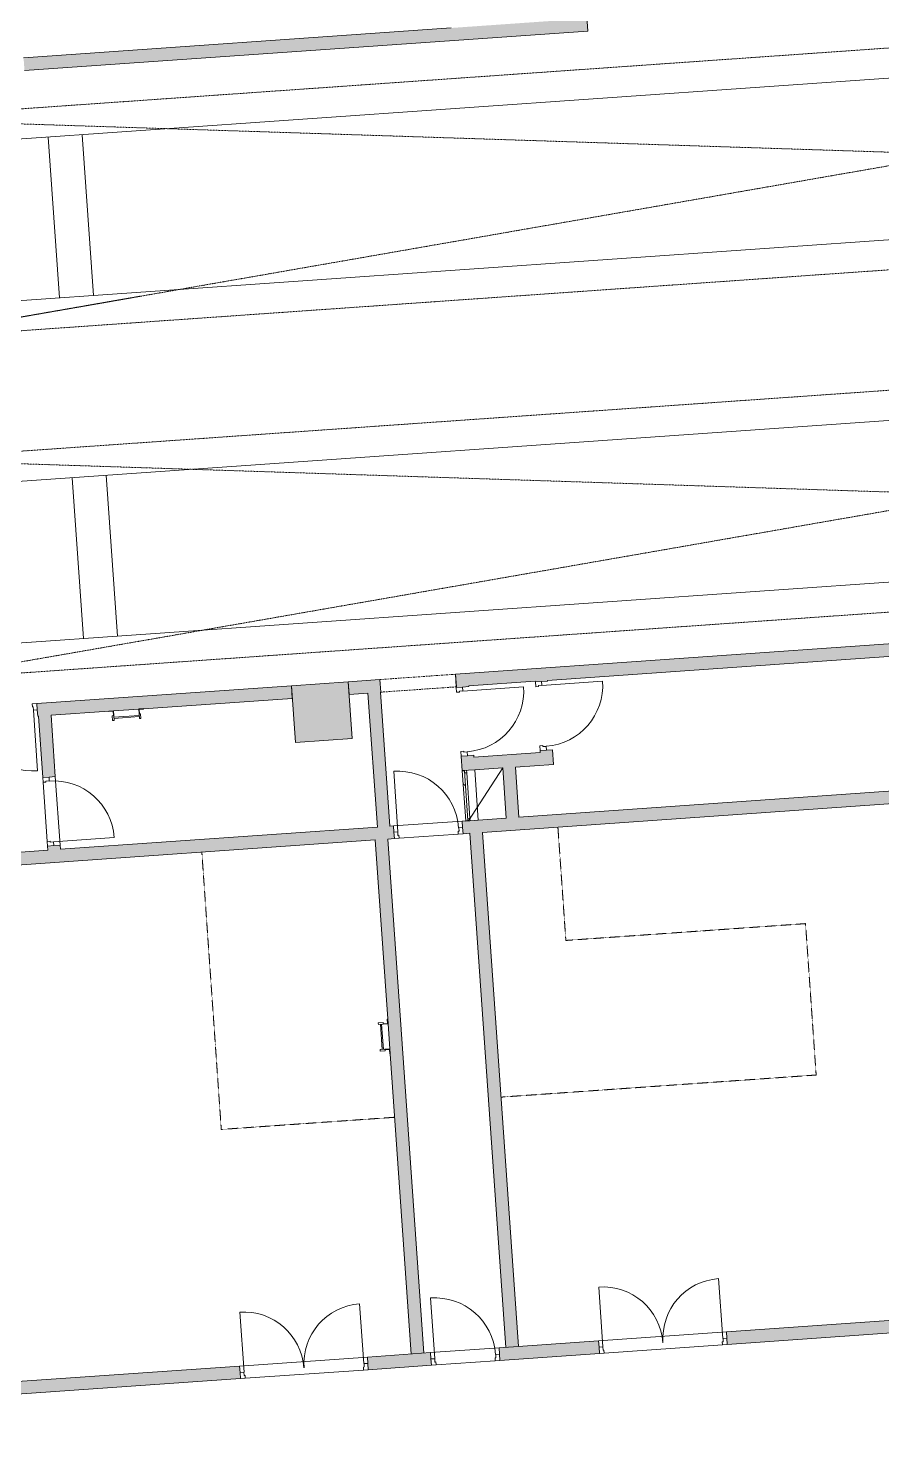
# Model space of a CAD drawing. Header units: millimetres. Extents: x 833941507 to 1669051331, y 817666127 to 1636299673.
# Drawn here: x 834426226 to 834439722, y 818048465 to 818070849 of the extents above; entities that cross this region are included whole.
import ezdxf

# ---------------------------------------------------------------- set-up
doc = ezdxf.new("R2010")
doc.units = ezdxf.units.MM
doc.header["$LTSCALE"] = 3
for name, pattern in [('3A35X-MAGP-P-MP-B02A$0$Hidden', [2.25, 1, -1.25]), ('3A35X-MAGP-P-MP-B02A$0$Long Dash', [13.5, 9, -4.5]), ('3A35X-MAGP-P-MP-B02A$0$Overhead', [1.8, 1.2, -0.6]), ('3A35X-MAGP-P-MP-B02B$0$Hidden', [2.25, 1, -1.25]), ('3A35X-MAGP-P-MP-B02B$0$Long Dash', [13.5, 9, -4.5]), ('3A35X-MAGP-P-MP-B02B$0$Overhead', [1.8, 1.2, -0.6])]:
    doc.linetypes.add(name, pattern=pattern)
for name, color, linetype, lineweight in [('3A35X-MAGP-P-MP-B02A$0$A-010-M_LINE', 252, 'Continuous', 5), ('3A35X-MAGP-P-MP-B02A$0$A-200-M_WALL_INT', 252, 'Continuous', 9), ('3A35X-MAGP-P-MP-B02A$0$A-200-M_WALL_PAT', 252, 'Continuous', 9), ('3A35X-MAGP-P-MP-B02A$0$A-230-M_FLOOR', 252, 'Continuous', 18), ('3A35X-MAGP-P-MP-B02A$0$A-314-M_WINDOW', 252, 'Continuous', 5), ('3A35X-MAGP-P-MP-B02A$0$A-325-M_DOOR', 252, 'Continuous', 5), ('3A35X-MAGP-P-MP-B02A$0$A-325-MH_DOOR', 252, '3A35X-MAGP-P-MP-B02A$0$Long Dash', 5), ('3A35X-MAGP-P-MP-B02A$0$A-770-ME_FFE_SA', 252, 'Continuous', 5), ('3A35X-MAGP-P-MP-B02A$0$S-280-M_COLUMN', 252, 'Continuous', 9), ('3A35X-MAGP-P-MP-B02A$0$Z-060-M_DETAIL', 252, 'Continuous', 5), ('3A35X-MAGP-P-MP-B02A$0$Z-060-M_MH_LINE', 252, '3A35X-MAGP-P-MP-B02A$0$Hidden', 5), ('3A35X-MAGP-P-MP-B02B$0$A-010-M_LINE', 252, 'Continuous', 5), ('3A35X-MAGP-P-MP-B02B$0$A-200-M_WALL_INT', 252, 'Continuous', 9), ('3A35X-MAGP-P-MP-B02B$0$A-200-M_WALL_PAT', 252, 'Continuous', 9), ('3A35X-MAGP-P-MP-B02B$0$A-230-M_FLOOR', 252, 'Continuous', 18), ('3A35X-MAGP-P-MP-B02B$0$A-314-M_WINDOW', 252, 'Continuous', 5), ('3A35X-MAGP-P-MP-B02B$0$A-325-M_DOOR', 252, 'Continuous', 5), ('3A35X-MAGP-P-MP-B02B$0$A-325-MH_DOOR', 252, '3A35X-MAGP-P-MP-B02B$0$Long Dash', 5), ('3A35X-MAGP-P-MP-B02B$0$A-770-ME_FFE_SA', 252, 'Continuous', 5), ('3A35X-MAGP-P-MP-B02B$0$S-280-M_COLUMN', 252, 'Continuous', 9), ('3A35X-MAGP-P-MP-B02B$0$Z-060-M_DETAIL', 252, 'Continuous', 5), ('3A35X-MAGP-P-MP-B02B$0$Z-060-M_MH_LINE', 252, '3A35X-MAGP-P-MP-B02B$0$Hidden', 5), ('UAJ-23FLOR-h', 251, 'Continuous', 9)]:
    doc.layers.add(name, color=color, linetype=linetype, lineweight=lineweight)
doc.layers.add('UAJ-00XREF', color=7, linetype='Continuous')

# ---------------------------------------------------------------- blocks, each defined once
blk = doc.blocks.new('GBP-LTC-LB01')
at = {"layer": 'UAJ-23FLOR-h'}
h = blk.add_hatch(dxfattribs=at)
h.set_pattern_fill('EARTH,_O', color=256, scale=180, angle=45)
h.set_pattern_definition([(48.9989, (834576001.8, 818046085.3), (-112.727, 1612.5107), [1143, -1143]), (48.9989, (834575678.3, 818046366.6), (-112.727, 1612.5107), [1143, -1143]), (48.9989, (834575354.8, 818046647.8), (-112.727, 1612.5107), [1143, -1143]), (138.9989, (834575340.7, 818046849.3), (-1612.5107, -112.727), [1143, -1143]), (138.9989, (834575621.9, 818047172.8), (-1612.5107, -112.727), [1143, -1143]), (138.9989, (834575903.1, 818047496.3), (-1612.5107, -112.727), [1143, -1143])])
h.paths.add_polyline_path([(834572173, 818200349), (834310584, 818182062), (834331502, 817882832), (834364940, 817885169), (834473096, 818011284), (834480534, 818020120), (834485095, 818025710), (834491376, 818033619), (834497063, 818041013), (834493146, 818043679), (834512789, 818074029), (834518712, 818083675), (834526231, 818096325), (834534646, 818111073), (834545956, 818131981), (834557205, 818154199), (834564040, 818168497), (834570941, 818183576), (834578368, 818200696)])
h.paths.add_polyline_path([(834382131, 817956470), (834418269, 817958996), (834422062, 817963856), (834428403, 817964299), (834467239, 818010696), (834466445, 818021739), (834476098, 818035709), (834485267, 818048983), (834487015, 818051460), (834497268, 818067303), (834492893, 818129890), (834448057, 818126756), (834416897, 818105052), (834382061, 818080789), (834386167, 818022059), (834377588, 818021459)], flags=16)
edge = h.paths.add_edge_path(flags=16)
edge.add_line((834540292, 818142076), (834533466, 818141614))
edge.add_line((834533466, 818141614), (834523258, 818143863))
edge.add_line((834523258, 818143863), (834525897, 818155839))
edge.add_arc((834558382, 818267025), 115835, 237.2184, 253.71313, ccw=False)
edge.add_line((834495665, 818169638), (834498268, 818132357))
edge.add_line((834498268, 818132357), (834496346, 818130135))
edge.add_line((834496346, 818130135), (834492880, 818129893))
edge.add_line((834492880, 818129893), (834494230, 818110588))
edge.add_line((834494230, 818110588), (834496326, 818110708))
edge.add_line((834496326, 818110708), (834498420, 818080754))
edge.add_line((834498420, 818080754), (834498046, 818080727))
edge.add_line((834498046, 818080727), (834498255, 818077746))
edge.add_line((834498255, 818077746), (834503061, 818078082))
edge.add_line((834503061, 818078082), (834504980, 818081212))
edge.add_line((834504980, 818081212), (834509429, 818088471))
edge.add_line((834509429, 818088471), (834515217, 818097914))
edge.add_line((834515217, 818097914), (834526067, 818116416))
edge.add_line((834526067, 818116416), (834532489, 818127889))
edge.add_line((834532489, 818127889), (834534831, 818132146))
edge.add_line((834534831, 818132146), (834540292, 818142076))
h = blk.add_hatch(dxfattribs=at)
h.set_pattern_fill('EARTH,_O', color=256, scale=180, angle=45)
h.set_pattern_definition([(45.0000001, (-1082349.7, 54794.9), (-3e-06, 1616.4461018), [1143, -1143]), (45.0000001, (-1082652.8, 55098), (-3e-06, 1616.4461018), [1143, -1143]), (45.0000001, (-1082955.9, 55401.1), (-3e-06, 1616.4461018), [1143, -1143]), (135.0000001, (-1082955.9, 55603.1), (-1616.4461018, -3e-06), [1143, -1143]), (135.0000001, (-1082652.8, 55906.2), (-1616.4461018, -3e-06), [1143, -1143]), (135.0000001, (-1082349.7, 56209.3), (-1616.4461018, -3e-06), [1143, -1143])])
h.paths.add_polyline_path([(834669469, 818015499), (834651081, 818014214), (834651091, 818014066), (834669480, 818015352)], flags=16)
edge = h.paths.add_edge_path()
edge.add_arc((834611764, 818123015), 22001, 94.0007, 118.6887)
edge.add_line((834601202, 818142316), (834593918, 818141228))
edge.add_arc((834611768, 818123014), 25503, 93.9972, 134.4213, ccw=False)
edge.add_line((834609991, 818148455), (834618164, 818149026))
edge.add_line((834618164, 818149026), (834618408, 818145535))
edge.add_line((834618408, 818145535), (834616365, 818145392))
edge.add_line((834616365, 818145392), (834616609, 818141901))
edge.add_line((834616609, 818141901), (834611622, 818141552))
edge.add_line((834611622, 818141552), (834611378, 818145043))
edge.add_line((834611378, 818145043), (834610229, 818144963))
h.paths.add_polyline_path([(834673233, 818197366), (834607546, 818192774), (834599172, 818174435), (834588349, 818152375), (834578622, 818133891), (834568418, 818115665), (834556457, 818095618), (834546606, 818080042), (834532219, 818058624), (834523692, 818046596), (834515684, 818035708), (834508244, 818025930), (834500656, 818016266), (834489787, 818002934), (834483448, 817995421), (834478638, 817989842), (834458454, 817967379), (834441506, 817949096), (834383076, 817886437), (834482027, 817893355), (834551919, 817920009), (834634905, 817930637), (834634023, 817939309), (834633770, 817941796), (834633578, 817943687), (834508697, 817930984), (834507053, 817930191), (834506409, 817939427), (834507657, 817945567), (834503417, 818006767), (834503064, 818011763), (834514053, 818025792), (834520785, 818034889), (834526319, 818042437), (834532382, 818050706), (834536346, 818056473), (834542258, 818065226), (834550406, 818077287), (834561579, 818095002), (834574523, 818117080), (834587769, 818140310), (834609774, 818143595), (834610002, 818140336), (834634253, 818142031), (834636807, 818105492), (834642791, 818105914), (834646279, 818056033), (834640293, 818055614), (834643382, 818011425), (834641138, 818011268), (834645776, 817944928), (834639048, 817944244), (834640362, 817931328), (834651070, 817932707), (834650588, 817936476), (834685106, 817940897), (834685588, 817937128), (834691374, 817937869)])
blk = doc.blocks.new('3A35X-MAGP-P-MP-B02A')
at = {"layer": '3A35X-MAGP-P-MP-B02A$0$A-200-M_WALL_PAT'}
h = blk.add_hatch(color=256, dxfattribs=at)
h.paths.add_polyline_path([(50946, 137281), (51277, 137281), (51277, 137481), (50625, 137481), (50625, 137281), (50850, 137281)], flags=0)
h.paths.add_polyline_path([(52375, 137281), (53490, 137281), (53490, 137284), (53566, 137284), (53566, 137281), (53966, 137281), (53966, 137284), (54042, 137284), (54042, 137281), (56400, 137281), (56400, 137481), (52365, 137481), (52365, 137281)], flags=0)
h.paths.add_polyline_path([(49722, 137281), (50025, 137281), (50025, 137481), (49525, 137480), (49525, 137281), (49715, 137281)], flags=0)
h.paths.add_polyline_path([(49780, 137361), (49720, 137362), (49720, 137431), (49722, 137420), (49722, 137362), (49779, 137362), (49780, 137443), (49780, 137431), (49780, 137362)], flags=0)
for points in [[(57788, 137281), (57798, 137281), (57798, 137481), (57300, 137481), (57300, 137281), (57600, 137281)], [(57800, 137281), (57803, 137281), (57803, 137481), (57798, 137480), (57798, 137281)], [(65007, 137281), (67250, 137281), (67250, 137481), (59003, 137481), (59003, 137281), (64151, 137281)], [(57750, 135156), (57800, 135156), (57800, 137281), (57600, 137281), (57600, 135156)], [(59425, 135951), (60448, 135951), (60448, 136151), (59200, 136151), (59200, 135951), (59240, 135951)], [(59644, 135156), (59844, 135156), (59844, 135951), (59644, 135951)], [(57750, 126806), (57750, 134956), (57550, 134956), (57550, 126806)], [(59050, 126806), (59250, 126806), (59250, 134956), (59050, 134956), (59050, 127606)]]:
    blk.add_hatch(color=256, dxfattribs=at).paths.add_polyline_path(points, flags=0)
h = blk.add_hatch(color=256, dxfattribs=at)
h.paths.add_polyline_path([(52375, 135156), (52575, 135156), (52575, 135221), (52375, 135221), (52375, 135164)], flags=0)
h.paths.add_polyline_path([(52475, 136309), (52575, 136309), (52575, 137281), (52375, 137281), (52375, 136309), (52422, 136309)], flags=0)
h = blk.add_hatch(color=256, dxfattribs=at)
h.paths.add_polyline_path([(59000, 135954), (59200, 135954), (59200, 136183), (59000, 136183), (59000, 136151)], flags=0)
h.paths.add_polyline_path([(59000, 137271), (59200, 137271), (59200, 137281), (59000, 137281)], flags=0)
h = blk.add_hatch(color=256, dxfattribs=at)
h.paths.add_polyline_path([(60253, 136151), (60448, 136151), (60448, 136183), (60253, 136183), (60253, 136170)], flags=0)
h.paths.add_polyline_path([(60253, 137271), (60448, 137271), (60448, 137281), (60253, 137281), (60253, 137275)], flags=0)
h = blk.add_hatch(color=256, dxfattribs=at)
h.paths.add_polyline_path([(63718, 134956), (67250, 134956), (67250, 135156), (59200, 135156), (59200, 135154), (59000, 135154), (59000, 135156), (58944, 135156), (58944, 134956), (60448, 134956)], flags=0)
h.paths.add_polyline_path([(57750, 134956), (57856, 134956), (57856, 135156), (50850, 135156), (50850, 134956), (57642, 134956)], flags=0)
h = blk.add_hatch(color=256, dxfattribs=at)
h.paths.add_polyline_path([(77025, 126606), (77025, 126806), (67250, 126806), (67250, 126606), (76613, 126606)], flags=0)
h.paths.add_polyline_path([(36600, 126606), (39380, 126606), (39380, 126806), (36600, 126806)], flags=0)
h.paths.add_polyline_path([(41606, 126606), (44830, 126606), (44830, 126806), (41606, 126806), (41606, 126706)], flags=0)
h.paths.add_polyline_path([(47600, 126606), (48121, 126606), (48121, 126806), (46856, 126806), (46856, 126606), (47400, 126606)], flags=0)
h.paths.add_polyline_path([(62677, 126606), (65450, 126606), (65450, 126806), (62547, 126806), (62547, 126606)], flags=0)
h.paths.add_polyline_path([(50650, 126606), (54830, 126606), (54830, 126806), (50850, 126806), (50850, 126706), (50650, 126706), (50650, 126806), (50147, 126806), (50147, 126606)], flags=0)
h.paths.add_polyline_path([(57750, 126606), (57856, 126606), (57856, 126806), (56856, 126806), (56856, 126606), (57550, 126606)], flags=0)
h.paths.add_polyline_path([(60521, 126606), (60521, 126806), (58944, 126806), (58944, 126606), (59425, 126606)], flags=0)
at = {"layer": '3A35X-MAGP-P-MP-B02A$0$S-280-M_COLUMN', "lineweight": 5}
blk.add_hatch(color=256, dxfattribs=at).paths.add_polyline_path([(56606, 136581), (57300, 136581), (57300, 137481), (56400, 137481), (56400, 136581)], flags=0)
at = {"layer": '3A35X-MAGP-P-MP-B02A$0$A-010-M_LINE', "linetype": '3A35X-MAGP-P-MP-B02A$0$Overhead'}
for p, q in [((54803, 130559), (54803, 134956)), ((60448, 134956), (60448, 133159)), ((60448, 133159), (64248, 133159)), ((64248, 133159), (64248, 130759)), ((59250, 130759), (64248, 130759)), ((57550, 130559), (54803, 130559))]:
    blk.add_line(p, q, dxfattribs=at)
at = {"layer": '3A35X-MAGP-P-MP-B02A$0$A-200-M_WALL_INT'}
for p, q in [((56400, 137481), (52365, 137481)), ((56400, 137281), (56400, 137481)), ((57803, 137481), (57300, 137481)), ((57300, 137481), (57300, 137281)), ((57803, 137281), (57803, 137481)), ((67450, 137481), (59003, 137481)), ((59003, 137481), (59003, 137281)), ((52365, 137381), (52365, 137281)), ((52365, 137281), (52375, 137281)), ((52375, 137281), (52375, 136309)), ((52575, 136309), (52575, 137281)), ((52575, 137281), (53490, 137281)), ((53566, 137281), (53966, 137281)), ((54042, 137281), (56400, 137281)), ((57300, 137281), (57600, 137281)), ((57600, 137281), (57600, 135156)), ((57800, 135156), (57800, 137281)), ((57800, 137281), (57803, 137281)), ((59000, 137281), (59000, 137271)), ((59003, 137281), (59000, 137281)), ((59100, 137271), (59200, 137271)), ((59200, 137271), (59200, 137281)), ((59200, 137281), (60253, 137281)), ((60253, 137281), (60253, 137271)), ((60353, 137271), (60448, 137271)), ((60448, 137271), (60448, 137281)), ((60448, 137281), (67250, 137281)), ((52475, 136309), (52575, 136309)), ((59000, 136183), (59000, 135949)), ((59200, 136183), (59100, 136183)), ((59200, 136151), (59200, 136183)), ((60253, 136151), (59200, 136151)), ((60253, 136183), (60253, 136151)), ((60448, 136183), (60353, 136183)), ((60448, 135951), (60448, 136183)), ((59000, 135954), (59200, 135954)), ((59200, 135954), (59200, 135154)), ((59200, 135951), (59644, 135951)), ((59644, 135951), (59644, 135156)), ((59844, 135951), (60448, 135951)), ((59844, 135156), (59844, 135951)), ((52375, 135221), (52375, 135156)), ((52575, 135221), (52475, 135221)), ((52575, 135156), (52575, 135221)), ((52375, 135156), (48600, 135156)), ((57600, 135156), (52575, 135156)), ((57856, 135156), (57800, 135156)), ((57856, 135056), (57856, 135156)), ((59000, 135156), (58944, 135156)), ((58944, 135156), (58944, 135056)), ((59000, 135154), (59000, 135159)), ((59200, 135154), (59000, 135154)), ((59644, 135156), (59200, 135156)), ((67250, 135156), (59844, 135156)), ((50850, 134956), (57550, 134956)), ((57550, 134956), (57550, 132117)), ((57750, 126806), (57750, 134956)), ((57750, 134956), (57856, 134956)), ((58944, 134956), (59050, 134956)), ((59050, 134956), (59050, 126806)), ((59250, 126806), (59250, 134956)), ((59250, 134956), (67250, 134956)), ((57550, 132041), (57550, 131642)), ((57550, 131565), (57550, 126806)), ((54830, 126806), (50147, 126806)), ((54830, 126706), (54830, 126806)), ((57856, 126806), (56856, 126806)), ((56856, 126806), (56856, 126706)), ((57856, 126706), (57856, 126806)), ((60521, 126806), (58944, 126806)), ((58944, 126806), (58944, 126706)), ((60521, 126706), (60521, 126806)), ((65350, 126806), (62547, 126806)), ((62547, 126806), (62547, 126706)), ((50147, 126606), (54830, 126606)), ((56856, 126606), (57856, 126606)), ((58944, 126606), (60521, 126606)), ((62547, 126606), (65450, 126606))]:
    blk.add_line(p, q, dxfattribs=at)
at = {"layer": '3A35X-MAGP-P-MP-B02A$0$A-230-M_FLOOR'}
for p, q in [((59000, 137281), (59000, 137481)), ((59000, 137481), (59003, 137481)), ((52375, 135296), (52375, 136234)), ((52575, 136309), (52575, 135221)), ((57856, 135156), (58944, 135156)), ((58869, 134956), (57931, 134956)), ((54830, 126806), (56856, 126806)), ((57856, 126806), (58944, 126806)), ((60521, 126806), (62547, 126806)), ((56781, 126606), (54905, 126606)), ((58869, 126606), (57931, 126606)), ((62472, 126606), (60596, 126606))]:
    blk.add_line(p, q, dxfattribs=at)
at = {"layer": '3A35X-MAGP-P-MP-B02A$0$A-314-M_WINDOW', "lineweight": 18}
for p, q in [((59000, 135949), (59000, 135159)), ((59035, 135949), (59000, 135949)), ((59035, 135954), (59035, 135914)), ((59035, 135159), (59035, 135949)), ((59035, 135914), (59070, 135914)), ((59070, 135914), (59070, 135954)), ((59000, 135159), (59035, 135159)), ((59070, 135194), (59035, 135194)), ((59035, 135194), (59035, 135154)), ((59070, 135154), (59070, 135194))]:
    blk.add_line(p, q, dxfattribs=at)
at = {"layer": '3A35X-MAGP-P-MP-B02A$0$A-314-M_WINDOW'}
for p, q in [((59070, 135914), (59070, 135194)), ((59035, 135709), (59000, 135744))]:
    blk.add_line(p, q, dxfattribs=at)
at = {"layer": '3A35X-MAGP-P-MP-B02A$0$A-325-M_DOOR', "lineweight": 9}
for p, q in [((52365, 137481), (52290, 137481)), ((52290, 137481), (52290, 137434)), ((52365, 137381), (52365, 137481)), ((52290, 137434), (52305, 137434)), ((52305, 137434), (52305, 137381)), ((52305, 137381), (52365, 137381)), ((59100, 137271), (59000, 137271)), ((59000, 137271), (59000, 137196)), ((59100, 137211), (59100, 137271)), ((60353, 137271), (60253, 137271)), ((60253, 137271), (60253, 137196)), ((60353, 137211), (60353, 137271)), ((59000, 137196), (59047, 137196)), ((59047, 137196), (59047, 137211)), ((59047, 137211), (59100, 137211)), ((60253, 137196), (60300, 137196)), ((60300, 137196), (60300, 137211)), ((60300, 137211), (60353, 137211)), ((52375, 136309), (52475, 136309)), ((52375, 136234), (52375, 136309)), ((52422, 136234), (52375, 136234)), ((52422, 136249), (52422, 136234)), ((52475, 136249), (52422, 136249)), ((52475, 136309), (52475, 136249)), ((59047, 136258), (59000, 136258)), ((59000, 136258), (59000, 136183)), ((59000, 136183), (59100, 136183)), ((59047, 136243), (59047, 136258)), ((59100, 136243), (59047, 136243)), ((59100, 136183), (59100, 136243)), ((60300, 136258), (60253, 136258)), ((60253, 136258), (60253, 136183)), ((60253, 136183), (60353, 136183)), ((60300, 136243), (60300, 136258)), ((60353, 136243), (60300, 136243)), ((60353, 136183), (60353, 136243)), ((52375, 135296), (52422, 135296)), ((52375, 135221), (52375, 135296)), ((52475, 135221), (52375, 135221)), ((52422, 135296), (52422, 135281)), ((52422, 135281), (52475, 135281)), ((52475, 135281), (52475, 135221)), ((57916, 135056), (57856, 135056)), ((57856, 135056), (57856, 134956)), ((57916, 135003), (57916, 135056)), ((57931, 135003), (57916, 135003)), ((57931, 134956), (57931, 135003)), ((58869, 135003), (58869, 134956)), ((58884, 135003), (58869, 135003)), ((58944, 135056), (58884, 135056)), ((58884, 135056), (58884, 135003)), ((58944, 134956), (58944, 135056)), ((57856, 134956), (57931, 134956)), ((58869, 134956), (58944, 134956)), ((54830, 126706), (54890, 126706)), ((54830, 126606), (54830, 126706)), ((54890, 126706), (54890, 126653)), ((56796, 126706), (56856, 126706)), ((56796, 126653), (56796, 126706)), ((56856, 126706), (56856, 126606)), ((57916, 126706), (57856, 126706)), ((57856, 126706), (57856, 126606)), ((57916, 126653), (57916, 126706)), ((58944, 126706), (58884, 126706)), ((58884, 126706), (58884, 126653)), ((58944, 126606), (58944, 126706)), ((60581, 126706), (60521, 126706)), ((60521, 126706), (60521, 126606)), ((60581, 126653), (60581, 126706)), ((62547, 126706), (62487, 126706)), ((62487, 126706), (62487, 126653)), ((62547, 126606), (62547, 126706)), ((54905, 126606), (54830, 126606)), ((54890, 126653), (54905, 126653)), ((54905, 126653), (54905, 126606)), ((56781, 126606), (56781, 126653)), ((56781, 126653), (56796, 126653)), ((56856, 126606), (56781, 126606)), ((57856, 126606), (57931, 126606)), ((57931, 126653), (57916, 126653)), ((57931, 126606), (57931, 126653)), ((58869, 126653), (58869, 126606)), ((58884, 126653), (58869, 126653)), ((58869, 126606), (58944, 126606)), ((60521, 126606), (60596, 126606)), ((60596, 126653), (60581, 126653)), ((60596, 126606), (60596, 126653)), ((62472, 126653), (62472, 126606)), ((62487, 126653), (62472, 126653)), ((62472, 126606), (62547, 126606))]:
    blk.add_line(p, q, dxfattribs=at)
at = {"layer": '3A35X-MAGP-P-MP-B02A$0$A-325-M_DOOR'}
for p, q in [((52302, 137381), (52302, 136419)), ((59100, 137208), (60062, 137208)), ((60353, 137208), (61315, 137208)), ((57919, 135056), (57919, 136018)), ((52475, 135284), (53437, 135284)), ((54893, 126706), (54893, 127655)), ((56793, 126706), (56793, 127655)), ((57919, 126706), (57919, 127668)), ((60584, 126706), (60584, 127655)), ((62484, 126706), (62484, 127655))]:
    blk.add_line(p, q, dxfattribs=at)
for centre, radius, start, end in [((52302, 137381), 962, 180, 270), ((59100, 137208), 962, 270, 0), ((60353, 137208), 962, 270, 0), ((52475, 135284), 962, 0, 90), ((57919, 135056), 962, 0, 90), ((54893, 126706), 949, 0, 90), ((56793, 126706), 949, 90, 180), ((57919, 126706), 962, 0, 90), ((60584, 126706), 949, 0, 90), ((62484, 126706), 949, 90, 180)]:
    blk.add_arc(centre, radius, start, end, dxfattribs=at)
at = {"layer": '3A35X-MAGP-P-MP-B02A$0$A-325-MH_DOOR'}
for p, q in [((59003, 137481), (57803, 137481)), ((59003, 137281), (57803, 137281))]:
    blk.add_line(p, q, dxfattribs=at)
at = {"layer": '3A35X-MAGP-P-MP-B02A$0$A-770-ME_FFE_SA'}
for p, q in [((53566, 137284), (53490, 137284)), ((53490, 137284), (53490, 137277)), ((53490, 137277), (53560, 137277)), ((53560, 137277), (53560, 137207)), ((53566, 137207), (53566, 137284)), ((53966, 137284), (53966, 137207)), ((54042, 137284), (53966, 137284)), ((53972, 137207), (53972, 137277)), ((53972, 137277), (54042, 137277)), ((54042, 137277), (54042, 137284)), ((53541, 137207), (53566, 137207)), ((53541, 137131), (53541, 137207)), ((53566, 137131), (53541, 137131)), ((53566, 137207), (53566, 137131)), ((53566, 137182), (53966, 137182)), ((53966, 137163), (53566, 137163)), ((53966, 137207), (53991, 137207)), ((53966, 137131), (53966, 137207)), ((53991, 137131), (53966, 137131)), ((53991, 137207), (53991, 137131)), ((57398, 132041), (57398, 132066)), ((57398, 132066), (57474, 132066)), ((57474, 132066), (57474, 132041)), ((57550, 132117), (57544, 132117)), ((57544, 132117), (57544, 132047)), ((57550, 132041), (57550, 132117)), ((57474, 132041), (57398, 132041)), ((57430, 131642), (57430, 132041)), ((57449, 132041), (57449, 131642)), ((57544, 132047), (57474, 132047)), ((57474, 132041), (57550, 132041)), ((57398, 131616), (57398, 131642)), ((57398, 131642), (57474, 131642)), ((57550, 131642), (57474, 131642)), ((57474, 131642), (57474, 131616)), ((57474, 131635), (57544, 131635)), ((57544, 131635), (57544, 131565)), ((57550, 131565), (57550, 131642)), ((57474, 131616), (57398, 131616)), ((57544, 131565), (57550, 131565))]:
    blk.add_line(p, q, dxfattribs=at)
at = {"layer": '3A35X-MAGP-P-MP-B02A$0$S-280-M_COLUMN', "lineweight": 13}
for p, q in [((57300, 137481), (56400, 137481)), ((56400, 137481), (56400, 136581)), ((57300, 136581), (57300, 137481)), ((56400, 136581), (57300, 136581))]:
    blk.add_line(p, q, dxfattribs=at)
at = {"layer": '3A35X-MAGP-P-MP-B02A$0$Z-060-M_DETAIL'}
for p, q in [((50900, 141006), (67400, 141006)), ((53170, 138456), (53170, 141006)), ((53710, 138456), (53710, 141006)), ((67400, 138456), (50900, 138456)), ((59044, 135154), (59644, 135954))]:
    blk.add_line(p, q, dxfattribs=at)
at = {"layer": '3A35X-MAGP-P-MP-B02A$0$Z-060-M_MH_LINE'}
for p, q in [((54440, 143792), (50450, 143381)), ((67450, 143381), (50450, 143381)), ((50450, 141481), (67450, 139731)), ((50450, 141481), (67450, 141481)), ((67450, 139731), (50450, 137981)), ((67450, 137981), (50450, 137981))]:
    blk.add_line(p, q, dxfattribs=at)
blk = doc.blocks.new('3A35X-MAGP-P-MP-B02B')
at = {"layer": '3A35X-MAGP-P-MP-B02B$0$A-200-M_WALL_PAT'}
h = blk.add_hatch(color=256, dxfattribs=at)
h.paths.add_polyline_path([(57906, 147481), (61800, 147481), (61800, 147681), (52870, 147681), (52870, 147481), (57900, 147481)], flags=0)
h.paths.add_polyline_path([(50537, 147481), (50844, 147481), (50844, 147681), (50262, 147681), (50450, 147481)], flags=0)
h = blk.add_hatch(color=256, dxfattribs=at)
h.paths.add_polyline_path([(52365, 137281), (53490, 137281), (53490, 137284), (53566, 137284), (53566, 137281), (53966, 137281), (53966, 137284), (54042, 137284), (54042, 137281), (56400, 137281), (56400, 137481), (52365, 137481), (52365, 137381)], flags=0)
h.paths.add_polyline_path([(50946, 137281), (51277, 137281), (51277, 137481), (50625, 137481), (50625, 137281), (50850, 137281)], flags=0)
h.paths.add_polyline_path([(49525, 137281), (50025, 137281), (50025, 137481), (49525, 137480), (49525, 137431)], flags=0)
h.paths.add_polyline_path([(49779, 137361), (49720, 137362), (49720, 137431), (49722, 137420), (49722, 137362), (49779, 137362), (49780, 137443), (49780, 137431), (49780, 137361)], flags=0)
for points in [[(57774, 137281), (57798, 137281), (57798, 137481), (57300, 137481), (57300, 137281), (57600, 137281)], [(57800, 137281), (57803, 137281), (57803, 137481), (57798, 137480), (57798, 137281)], [(60253, 137281), (67250, 137281), (67250, 137481), (59003, 137481), (59003, 137281), (59460, 137281)], [(57800, 135156), (57800, 137281), (57600, 137281), (57600, 135156), (57788, 135156)], [(59644, 135951), (60448, 135951), (60448, 136151), (59200, 136151), (59202, 135951), (59240, 135951)], [(59844, 135156), (59844, 135951), (59644, 135951), (59644, 135156)], [(57750, 126806), (57750, 134956), (57550, 134956), (57550, 126806)], [(59050, 126806), (59250, 126806), (59250, 134956), (59050, 134956), (59050, 127606)]]:
    blk.add_hatch(color=256, dxfattribs=at).paths.add_polyline_path(points, flags=0)
h = blk.add_hatch(color=256, dxfattribs=at)
h.paths.add_polyline_path([(52575, 135156), (52575, 135221), (52375, 135221), (52375, 135156)], flags=0)
h.paths.add_polyline_path([(52475, 136309), (52575, 136309), (52575, 137281), (52375, 137281), (52375, 136309), (52422, 136309)], flags=0)
h = blk.add_hatch(color=256, dxfattribs=at)
h.paths.add_polyline_path([(59000, 135954), (59200, 135954), (59200, 136183), (59000, 136183), (59000, 136151)], flags=0)
h.paths.add_polyline_path([(59200, 137271), (59200, 137281), (59000, 137281), (59002, 137271), (59100, 137271)], flags=0)
h = blk.add_hatch(color=256, dxfattribs=at)
h.paths.add_polyline_path([(60448, 136151), (60448, 136183), (60253, 136183), (60253, 136151)], flags=0)
h.paths.add_polyline_path([(60253, 137271), (60448, 137271), (60448, 137281), (60253, 137281), (60253, 137275)], flags=0)
h = blk.add_hatch(color=256, dxfattribs=at)
h.paths.add_polyline_path([(67250, 134956), (67250, 135156), (59200, 135156), (59200, 135154), (59000, 135154), (59000, 135156), (58944, 135156), (58944, 134956), (66734, 134956)], flags=0)
h.paths.add_polyline_path([(57856, 134956), (57856, 135156), (50850, 135156), (50850, 134956), (57800, 134956)], flags=0)
h = blk.add_hatch(color=256, dxfattribs=at)
h.paths.add_polyline_path([(77025, 126606), (77025, 126806), (67250, 126806), (67250, 126606), (76172, 126606)], flags=0)
h.paths.add_polyline_path([(37162, 126606), (39380, 126606), (39380, 126806), (36600, 126806), (36600, 126606)], flags=0)
h.paths.add_polyline_path([(43000, 126606), (44830, 126606), (44830, 126806), (41606, 126806), (41606, 126606), (42800, 126606)], flags=0)
h.paths.add_polyline_path([(48121, 126606), (48121, 126806), (46856, 126806), (46856, 126606), (47600, 126606)], flags=0)
h.paths.add_polyline_path([(60521, 126606), (60521, 126806), (58944, 126806), (58944, 126606), (59250, 126606)], flags=0)
h.paths.add_polyline_path([(50772, 126606), (54830, 126606), (54830, 126806), (50850, 126806), (50850, 126706), (50650, 126706), (50650, 126806), (50147, 126806), (50147, 126606), (50650, 126606)], flags=0)
h.paths.add_polyline_path([(57750, 126606), (57856, 126606), (57856, 126806), (56856, 126806), (56856, 126606), (57550, 126606)], flags=0)
h.paths.add_polyline_path([(65450, 126606), (65450, 126806), (62547, 126806), (62547, 126606), (65350, 126606)], flags=0)
at = {"layer": '3A35X-MAGP-P-MP-B02B$0$A-314-M_WINDOW'}
h = blk.add_hatch(dxfattribs=at)
h.set_pattern_fill('FP_7', color=256, angle=90, style=0, pattern_type=2)
h.set_pattern_definition([(45, (6e-05, 0.0002), (-1391.035, 1391.035), []), (135, (6e-05, 0.0002), (-1391.035, -1391.035), [])])
h.paths.add_polyline_path([(59000, 135159), (59035, 135159), (59035, 135949), (59000, 135949), (59000, 135328)], flags=0)
at = {"layer": '3A35X-MAGP-P-MP-B02B$0$S-280-M_COLUMN', "lineweight": 5}
blk.add_hatch(color=256, dxfattribs=at).paths.add_polyline_path([(56606, 136581), (57300, 136581), (57300, 137481), (56400, 137481), (56400, 136581)], flags=0)
at = {"layer": '3A35X-MAGP-P-MP-B02B$0$A-010-M_LINE', "linetype": '3A35X-MAGP-P-MP-B02B$0$Overhead'}
for p, q in [((54803, 130559), (54803, 134956)), ((60448, 134956), (60448, 133159)), ((60448, 133159), (64248, 133159)), ((64248, 133159), (64248, 130759)), ((59250, 130759), (64248, 130759)), ((57550, 130559), (54803, 130559))]:
    blk.add_line(p, q, dxfattribs=at)
at = {"layer": '3A35X-MAGP-P-MP-B02B$0$A-200-M_WALL_INT'}
for p, q in [((61800, 147481), (61800, 151331)), ((59650, 147681), (52870, 147681)), ((52870, 147481), (61800, 147481)), ((56400, 137481), (52365, 137481)), ((56400, 137281), (56400, 137481)), ((57803, 137481), (57300, 137481)), ((57300, 137481), (57300, 137281)), ((57803, 137281), (57803, 137481)), ((67450, 137481), (59003, 137481)), ((59003, 137481), (59003, 137281)), ((52365, 137381), (52365, 137281)), ((52365, 137281), (52375, 137281)), ((52375, 137281), (52375, 136309)), ((52575, 136309), (52575, 137281)), ((52575, 137281), (53490, 137281)), ((53566, 137281), (53966, 137281)), ((54042, 137281), (56400, 137281)), ((57300, 137281), (57600, 137281)), ((57600, 137281), (57600, 135156)), ((57800, 135156), (57800, 137281)), ((57800, 137281), (57803, 137281)), ((59000, 137281), (59000, 137271)), ((59003, 137281), (59000, 137281)), ((59100, 137271), (59200, 137271)), ((59200, 137271), (59200, 137281)), ((59200, 137281), (60253, 137281)), ((60253, 137281), (60253, 137271)), ((60353, 137271), (60448, 137271)), ((60448, 137271), (60448, 137281)), ((60448, 137281), (67250, 137281)), ((52475, 136309), (52575, 136309)), ((59000, 136183), (59000, 135949)), ((59200, 136183), (59100, 136183)), ((59200, 136151), (59200, 136183)), ((60253, 136151), (59200, 136151)), ((60253, 136183), (60253, 136151)), ((60448, 136183), (60353, 136183)), ((60448, 135951), (60448, 136183)), ((59000, 135954), (59200, 135954)), ((59200, 135954), (59200, 135154)), ((59200, 135951), (59644, 135951)), ((59644, 135951), (59644, 135156)), ((59844, 135951), (60448, 135951)), ((59844, 135156), (59844, 135951)), ((52375, 135221), (52375, 135156)), ((52575, 135221), (52475, 135221)), ((52575, 135156), (52575, 135221)), ((52375, 135156), (48600, 135156)), ((57600, 135156), (52575, 135156)), ((57856, 135156), (57800, 135156)), ((57856, 135056), (57856, 135156)), ((59000, 135156), (58944, 135156)), ((58944, 135156), (58944, 135056)), ((59000, 135154), (59000, 135159)), ((59200, 135154), (59000, 135154)), ((59644, 135156), (59200, 135156)), ((67250, 135156), (59844, 135156)), ((50850, 134956), (57550, 134956)), ((57550, 134956), (57550, 132117)), ((57750, 126806), (57750, 134956)), ((57750, 134956), (57856, 134956)), ((58944, 134956), (59050, 134956)), ((59050, 134956), (59050, 126806)), ((59250, 126806), (59250, 134956)), ((59250, 134956), (67250, 134956)), ((57550, 132041), (57550, 131642)), ((57550, 131565), (57550, 126806)), ((54830, 126806), (50147, 126806)), ((54830, 126706), (54830, 126806)), ((57856, 126806), (56856, 126806)), ((56856, 126806), (56856, 126706)), ((57856, 126706), (57856, 126806)), ((60521, 126806), (58944, 126806)), ((58944, 126806), (58944, 126706)), ((60521, 126706), (60521, 126806)), ((65350, 126806), (62547, 126806)), ((62547, 126806), (62547, 126706)), ((50147, 126606), (54830, 126606)), ((56856, 126606), (57856, 126606)), ((58944, 126606), (60521, 126606)), ((62547, 126606), (65450, 126606))]:
    blk.add_line(p, q, dxfattribs=at)
at = {"layer": '3A35X-MAGP-P-MP-B02B$0$A-230-M_FLOOR'}
for p, q in [((59000, 137281), (59000, 137481)), ((59000, 137481), (59003, 137481)), ((52375, 135296), (52375, 136234)), ((52575, 136309), (52575, 135221)), ((57856, 135156), (58944, 135156)), ((58869, 134956), (57931, 134956)), ((54830, 126806), (56856, 126806)), ((57856, 126806), (58944, 126806)), ((60521, 126806), (62547, 126806)), ((56781, 126606), (54905, 126606)), ((58869, 126606), (57931, 126606)), ((62472, 126606), (60596, 126606))]:
    blk.add_line(p, q, dxfattribs=at)
at = {"layer": '3A35X-MAGP-P-MP-B02B$0$A-314-M_WINDOW', "lineweight": 18}
for p, q in [((59000, 135949), (59000, 135159)), ((59035, 135949), (59000, 135949)), ((59035, 135954), (59035, 135914)), ((59035, 135159), (59035, 135949)), ((59035, 135914), (59070, 135914)), ((59070, 135914), (59070, 135954)), ((59000, 135159), (59035, 135159)), ((59070, 135194), (59035, 135194)), ((59035, 135194), (59035, 135154)), ((59070, 135154), (59070, 135194))]:
    blk.add_line(p, q, dxfattribs=at)
at = {"layer": '3A35X-MAGP-P-MP-B02B$0$A-314-M_WINDOW'}
blk.add_line((59070, 135914), (59070, 135194), dxfattribs=at)
at = {"layer": '3A35X-MAGP-P-MP-B02B$0$A-325-M_DOOR', "lineweight": 9}
for p, q in [((52365, 137481), (52290, 137481)), ((52290, 137481), (52290, 137434)), ((52365, 137381), (52365, 137481)), ((52290, 137434), (52305, 137434)), ((52305, 137434), (52305, 137381)), ((52305, 137381), (52365, 137381)), ((59100, 137271), (59000, 137271)), ((59000, 137271), (59000, 137196)), ((59100, 137211), (59100, 137271)), ((60353, 137271), (60253, 137271)), ((60253, 137271), (60253, 137196)), ((60353, 137211), (60353, 137271)), ((59000, 137196), (59047, 137196)), ((59047, 137196), (59047, 137211)), ((59047, 137211), (59100, 137211)), ((60253, 137196), (60300, 137196)), ((60300, 137196), (60300, 137211)), ((60300, 137211), (60353, 137211)), ((52375, 136309), (52475, 136309)), ((52375, 136234), (52375, 136309)), ((52422, 136234), (52375, 136234)), ((52422, 136249), (52422, 136234)), ((52475, 136249), (52422, 136249)), ((52475, 136309), (52475, 136249)), ((59047, 136258), (59000, 136258)), ((59000, 136258), (59000, 136183)), ((59000, 136183), (59100, 136183)), ((59047, 136243), (59047, 136258)), ((59100, 136243), (59047, 136243)), ((59100, 136183), (59100, 136243)), ((60300, 136258), (60253, 136258)), ((60253, 136258), (60253, 136183)), ((60253, 136183), (60353, 136183)), ((60300, 136243), (60300, 136258)), ((60353, 136243), (60300, 136243)), ((60353, 136183), (60353, 136243)), ((52375, 135296), (52422, 135296)), ((52375, 135221), (52375, 135296)), ((52475, 135221), (52375, 135221)), ((52422, 135296), (52422, 135281)), ((52422, 135281), (52475, 135281)), ((52475, 135281), (52475, 135221)), ((57916, 135056), (57856, 135056)), ((57856, 135056), (57856, 134956)), ((57916, 135003), (57916, 135056)), ((57931, 135003), (57916, 135003)), ((57931, 134956), (57931, 135003)), ((58869, 135003), (58869, 134956)), ((58884, 135003), (58869, 135003)), ((58944, 135056), (58884, 135056)), ((58884, 135056), (58884, 135003)), ((58944, 134956), (58944, 135056)), ((57856, 134956), (57931, 134956)), ((58869, 134956), (58944, 134956)), ((54830, 126706), (54890, 126706)), ((54830, 126606), (54830, 126706)), ((54890, 126706), (54890, 126653)), ((56796, 126706), (56856, 126706)), ((56796, 126653), (56796, 126706)), ((56856, 126706), (56856, 126606)), ((57916, 126706), (57856, 126706)), ((57856, 126706), (57856, 126606)), ((57916, 126653), (57916, 126706)), ((58944, 126706), (58884, 126706)), ((58884, 126706), (58884, 126653)), ((58944, 126606), (58944, 126706)), ((60581, 126706), (60521, 126706)), ((60521, 126706), (60521, 126606)), ((60581, 126653), (60581, 126706)), ((62547, 126706), (62487, 126706)), ((62487, 126706), (62487, 126653)), ((62547, 126606), (62547, 126706)), ((54905, 126606), (54830, 126606)), ((54890, 126653), (54905, 126653)), ((54905, 126653), (54905, 126606)), ((56781, 126606), (56781, 126653)), ((56781, 126653), (56796, 126653)), ((56856, 126606), (56781, 126606)), ((57856, 126606), (57931, 126606)), ((57931, 126653), (57916, 126653)), ((57931, 126606), (57931, 126653)), ((58869, 126653), (58869, 126606)), ((58884, 126653), (58869, 126653)), ((58869, 126606), (58944, 126606)), ((60521, 126606), (60596, 126606)), ((60596, 126653), (60581, 126653)), ((60596, 126606), (60596, 126653)), ((62472, 126653), (62472, 126606)), ((62487, 126653), (62472, 126653)), ((62472, 126606), (62547, 126606))]:
    blk.add_line(p, q, dxfattribs=at)
at = {"layer": '3A35X-MAGP-P-MP-B02B$0$A-325-M_DOOR'}
for p, q in [((52302, 137381), (52302, 136419)), ((59100, 137208), (60062, 137208)), ((60353, 137208), (61315, 137208)), ((57919, 135056), (57919, 136018)), ((52475, 135284), (53437, 135284)), ((54893, 126706), (54893, 127655)), ((56793, 126706), (56793, 127655)), ((57919, 126706), (57919, 127668)), ((60584, 126706), (60584, 127655)), ((62484, 126706), (62484, 127655))]:
    blk.add_line(p, q, dxfattribs=at)
for centre, radius, start, end in [((52302, 137381), 962, 180, 270), ((59100, 137208), 962, 270, 0), ((60353, 137208), 962, 270, 0), ((52475, 135284), 962, 0, 90), ((57919, 135056), 962, 0, 90), ((54893, 126706), 949, 0, 90), ((56793, 126706), 949, 90, 180), ((57919, 126706), 962, 0, 90), ((60584, 126706), 949, 0, 90), ((62484, 126706), 949, 90, 180)]:
    blk.add_arc(centre, radius, start, end, dxfattribs=at)
at = {"layer": '3A35X-MAGP-P-MP-B02B$0$A-325-MH_DOOR'}
for p, q in [((59003, 137481), (57803, 137481)), ((59003, 137281), (57803, 137281))]:
    blk.add_line(p, q, dxfattribs=at)
at = {"layer": '3A35X-MAGP-P-MP-B02B$0$A-770-ME_FFE_SA'}
for p, q in [((53566, 137284), (53490, 137284)), ((53490, 137284), (53490, 137277)), ((53490, 137277), (53560, 137277)), ((53560, 137277), (53560, 137207)), ((53566, 137207), (53566, 137284)), ((53966, 137284), (53966, 137207)), ((54042, 137284), (53966, 137284)), ((53972, 137207), (53972, 137277)), ((53972, 137277), (54042, 137277)), ((54042, 137277), (54042, 137284)), ((53541, 137207), (53566, 137207)), ((53541, 137131), (53541, 137207)), ((53566, 137131), (53541, 137131)), ((53566, 137207), (53566, 137131)), ((53566, 137182), (53966, 137182)), ((53966, 137163), (53566, 137163)), ((53966, 137207), (53991, 137207)), ((53966, 137131), (53966, 137207)), ((53991, 137131), (53966, 137131)), ((53991, 137207), (53991, 137131)), ((57398, 132041), (57398, 132066)), ((57398, 132066), (57474, 132066)), ((57474, 132066), (57474, 132041)), ((57550, 132117), (57544, 132117)), ((57544, 132117), (57544, 132047)), ((57550, 132041), (57550, 132117)), ((57474, 132041), (57398, 132041)), ((57430, 131642), (57430, 132041)), ((57449, 132041), (57449, 131642)), ((57544, 132047), (57474, 132047)), ((57474, 132041), (57550, 132041)), ((57398, 131616), (57398, 131642)), ((57398, 131642), (57474, 131642)), ((57550, 131642), (57474, 131642)), ((57474, 131642), (57474, 131616)), ((57474, 131635), (57544, 131635)), ((57544, 131635), (57544, 131565)), ((57550, 131565), (57550, 131642)), ((57474, 131616), (57398, 131616)), ((57544, 131565), (57550, 131565))]:
    blk.add_line(p, q, dxfattribs=at)
at = {"layer": '3A35X-MAGP-P-MP-B02B$0$S-280-M_COLUMN', "lineweight": 13}
for p, q in [((57300, 137481), (56400, 137481)), ((56400, 137481), (56400, 136581)), ((57300, 136581), (57300, 137481)), ((56400, 136581), (57300, 136581))]:
    blk.add_line(p, q, dxfattribs=at)
at = {"layer": '3A35X-MAGP-P-MP-B02B$0$Z-060-M_DETAIL'}
for p, q in [((50900, 146406), (67400, 146406)), ((53170, 143856), (53170, 146406)), ((53710, 143856), (53710, 146406)), ((67400, 143856), (50900, 143856)), ((50900, 141006), (67400, 141006)), ((53170, 138456), (53170, 141006)), ((53710, 138456), (53710, 141006)), ((67400, 138456), (50900, 138456)), ((59044, 135154), (59644, 135954))]:
    blk.add_line(p, q, dxfattribs=at)
at = {"layer": '3A35X-MAGP-P-MP-B02B$0$Z-060-M_MH_LINE'}
for p, q in [((50450, 146881), (67450, 145131)), ((50450, 146881), (67450, 146881)), ((67450, 145131), (50450, 143381)), ((67450, 143381), (50450, 143381)), ((50450, 141481), (67450, 139731)), ((50450, 141481), (67450, 141481)), ((67450, 139731), (50450, 137981)), ((67450, 137981), (50450, 137981))]:
    blk.add_line(p, q, dxfattribs=at)

msp = doc.modelspace()

# ---------------------------------------------------------------- block references
msp.add_blockref('GBP-LTC-LB01', (0, 0))
at = {"layer": 'UAJ-00XREF', "rotation": 4.012827991232881}
for name in ['3A35X-MAGP-P-MP-B02B', '3A35X-MAGP-P-MP-B02A']:
    msp.add_blockref(name, (834383746, 817919361), dxfattribs=at)

doc.saveas('drawing.dxf')
